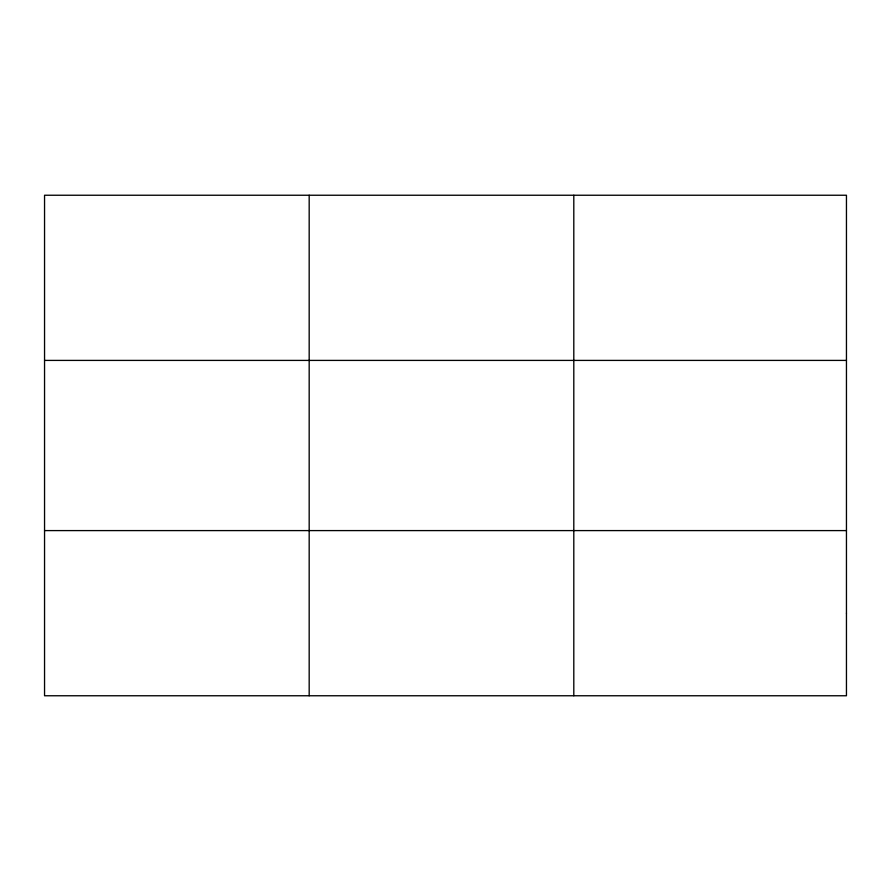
<?xml version="1.0" encoding="UTF-8"?>
<svg xmlns="http://www.w3.org/2000/svg" width="891" height="891" viewBox="0 0 891 891"><rect width="100%" height="100%" fill="white"/><g stroke="black" fill="none" stroke-linecap="round" stroke-linejoin="round"><path stroke-width="1.34" d="M309.177 195.24L309.177 695.76M573.804 195.24L573.804 695.76M44.55 360.41L846.45 360.41M44.55 530.591L846.45 530.591M846.45 613.175L846.45 695.76L44.55 695.76L44.55 195.24L846.45 195.24L846.45 613.175"/></g></svg>
